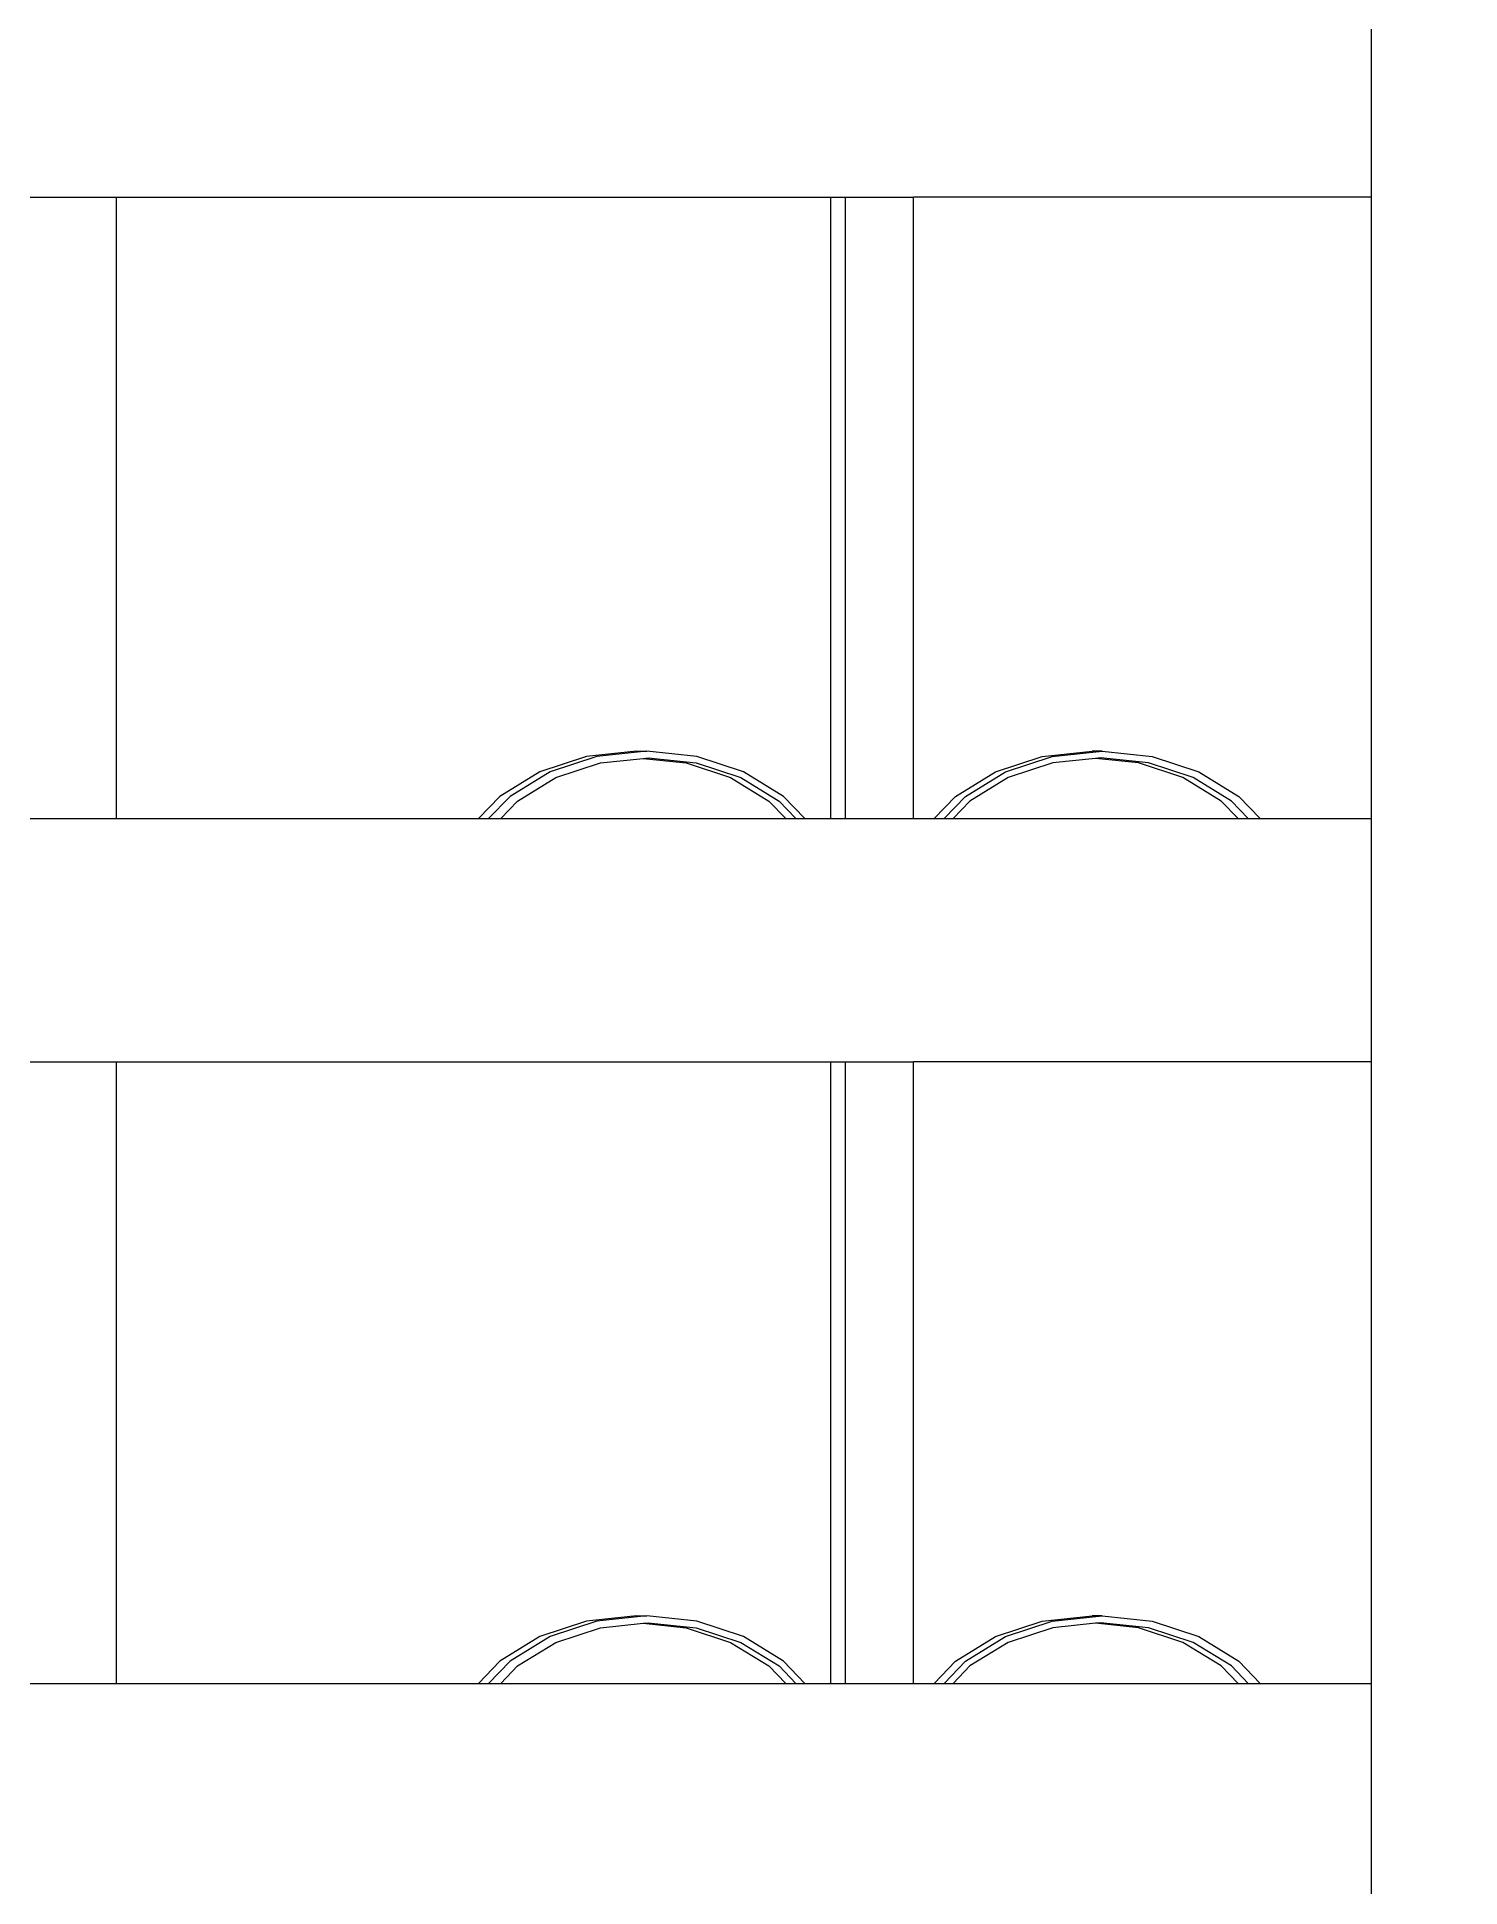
# Model space of a CAD drawing. Header units: millimetres. Extents: x 173236 to 801264, y -94969 to 615039.
# Drawn here: x 549777.8 to 550044.6, y -4203.1 to -3856.3 of the extents above; entities that cross this region are included whole.
import ezdxf

# ---------------------------------------------------------------- set-up
doc = ezdxf.new("R2010")
doc.units = ezdxf.units.MM
doc.header["$MEASUREMENT"] = 0
doc.header["$PDMODE"] = 2
for name, color, linetype in [('VOX-A-ANNO-DIMS', 160, 'Continuous'), ('VOX-A-STAIRS-STEPS', 140, 'Continuous'), ('VOX-A-WALL-PATT', 233, 'Continuous')]:
    doc.layers.add(name, color=color, linetype=linetype)
doc.styles.add('1.5 mm Rotis Annotative', font='', dxfattribs={"height": 1.5})
doc.styles.get('1.5 mm Rotis Annotative').set_extended_font_data('Rotis Sans Serif')
doc.dimstyles.new('1.5 mm Rotis Annotative', dxfattribs={"dimtxt": 1.5, "dimasz": 1, "dimexe": 1.5, "dimexo": 0, "dimgap": 1, "dimtad": 1, "dimdec": 0, "dimrnd": 5, "dimzin": 0, "dimdsep": 46, "dimtxsty": '1.5 mm Rotis Annotative', "dimblk": 'ARCHTICK', "dimcen": 0.09, "dimdle": 1, "dimadec": 0, "dimazin": 0, "dimtfac": 1, "dimtdec": 0, "dimtofl": 0, "dimtmove": 1, "dimatfit": 3, "dimfxl": 2, "dimfxlon": 1, "dimtolj": 1, "dimtzin": 0, "dimarcsym": 0})

# ---------------------------------------------------------------- blocks, each defined once
blk = doc.blocks.new('SS')
at = {"layer": 'VOX-A-WALL-PATT'}
for p, q in [((292457.42, -2157.54), (292457.42, -3206.03)), ((292457.42, -2632.42), (292457.42, -2790.71)), ((292457.42, -2632.42), (292541.22, -2632.42)), ((292541.22, -2746.2), (292541.22, -2632.42)), ((292553.68, -2632.42), (292541.22, -2632.42)), ((292553.68, -2746.2), (292553.68, -2632.42)), ((292556.33, -2632.42), (292553.68, -2632.42)), ((292556.33, -2746.2), (292556.33, -2632.42)), ((292687.11, -2632.42), (292556.33, -2632.42)), ((292687.11, -2746.2), (292687.11, -2632.42)), ((292712.94, -2632.42), (292687.11, -2632.42)), ((292497.52, -2734.8), (292488.99, -2737.63)), ((292490.05, -2738.7), (292498.21, -2736)), ((292491.9, -2738.7), (292500.06, -2736)), ((292506.68, -2733.84), (292497.52, -2734.8)), ((292498.21, -2736), (292506.97, -2735.08)), ((292500.06, -2736), (292507.89, -2735.17)), ((292506.68, -2733.84), (292508.53, -2733.84)), ((292515.84, -2734.8), (292506.68, -2733.84)), ((292506.97, -2735.08), (292507.89, -2735.17)), ((292507.89, -2735.17), (292515.72, -2736)), ((292517.69, -2734.8), (292508.53, -2733.84)), ((292515.72, -2736), (292523.88, -2738.7)), ((292524.37, -2737.63), (292515.84, -2734.8)), ((292526.22, -2737.63), (292517.69, -2734.8)), ((292572.35, -2737.63), (292580.88, -2734.8)), ((292581, -2736), (292572.83, -2738.7)), ((292582.85, -2736), (292574.69, -2738.7)), ((292580.88, -2734.8), (292590.04, -2733.84)), ((292589.75, -2735.08), (292581, -2736)), ((292590.68, -2735.17), (292582.85, -2736)), ((292590.68, -2735.17), (292589.75, -2735.08)), ((292590.04, -2733.84), (292599.2, -2734.8)), ((292591.89, -2733.84), (292590.04, -2733.84)), ((292598.51, -2736), (292590.68, -2735.17)), ((292591.89, -2733.84), (292601.05, -2734.8)), ((292606.67, -2738.7), (292598.51, -2736)), ((292599.2, -2734.8), (292607.73, -2737.63)), ((292601.05, -2734.8), (292609.58, -2737.63)), ((292488.99, -2737.63), (292481.66, -2742.12)), ((292483.04, -2743), (292490.05, -2738.7)), ((292484.89, -2743), (292491.9, -2738.7)), ((292523.88, -2738.7), (292530.89, -2743)), ((292531.7, -2742.12), (292524.37, -2737.63)), ((292533.55, -2742.12), (292526.22, -2737.63)), ((292565.02, -2742.12), (292572.35, -2737.63)), ((292572.83, -2738.7), (292565.83, -2743)), ((292574.69, -2738.7), (292567.68, -2743)), ((292613.68, -2743), (292606.67, -2738.7)), ((292607.73, -2737.63), (292615.06, -2742.12)), ((292609.58, -2737.63), (292616.91, -2742.12)), ((292481.66, -2742.12), (292477.75, -2746.2)), ((292535.61, -2746.2), (292531.7, -2742.12)), ((292537.46, -2746.2), (292533.55, -2742.12)), ((292561.11, -2746.2), (292565.02, -2742.12)), ((292615.06, -2742.12), (292618.97, -2746.2)), ((292616.91, -2742.12), (292620.82, -2746.2)), ((292479.97, -2746.2), (292483.04, -2743)), ((292481.82, -2746.2), (292484.89, -2743)), ((292530.89, -2743), (292533.96, -2746.2)), ((292565.83, -2743), (292562.76, -2746.2)), ((292567.68, -2743), (292564.61, -2746.2)), ((292616.75, -2746.2), (292613.68, -2743)), ((292541.22, -2746.2), (292457.42, -2746.2)), ((292553.68, -2746.2), (292541.22, -2746.2)), ((292556.33, -2746.2), (292553.68, -2746.2)), ((292687.11, -2746.2), (292556.33, -2746.2)), ((292712.94, -2746.2), (292687.11, -2746.2)), ((292457.42, -2790.71), (292541.22, -2790.71)), ((292541.22, -2904.49), (292541.22, -2790.71)), ((292553.68, -2790.71), (292541.22, -2790.71)), ((292553.68, -2904.49), (292553.68, -2790.71)), ((292556.33, -2790.71), (292553.68, -2790.71)), ((292556.33, -2904.49), (292556.33, -2790.71)), ((292687.11, -2790.71), (292556.33, -2790.71)), ((292687.11, -2904.49), (292687.11, -2790.71)), ((292712.94, -2790.71), (292687.11, -2790.71)), ((292497.52, -2893.09), (292488.99, -2895.92)), ((292490.05, -2896.99), (292498.21, -2894.29)), ((292491.9, -2896.99), (292500.06, -2894.29)), ((292506.68, -2892.13), (292497.52, -2893.09)), ((292498.21, -2894.29), (292506.97, -2893.37)), ((292500.06, -2894.29), (292507.89, -2893.46)), ((292506.68, -2892.13), (292508.53, -2892.13)), ((292515.84, -2893.09), (292506.68, -2892.13)), ((292506.97, -2893.37), (292507.89, -2893.46)), ((292507.89, -2893.46), (292515.72, -2894.29)), ((292517.69, -2893.09), (292508.53, -2892.13)), ((292515.72, -2894.29), (292523.88, -2896.99)), ((292524.37, -2895.92), (292515.84, -2893.09)), ((292526.22, -2895.92), (292517.69, -2893.09)), ((292572.35, -2895.92), (292580.88, -2893.09)), ((292581, -2894.29), (292572.83, -2896.99)), ((292582.85, -2894.29), (292574.69, -2896.99)), ((292580.88, -2893.09), (292590.04, -2892.13)), ((292589.75, -2893.37), (292581, -2894.29)), ((292590.68, -2893.46), (292582.85, -2894.29)), ((292590.68, -2893.46), (292589.75, -2893.37)), ((292590.04, -2892.13), (292599.2, -2893.09)), ((292591.89, -2892.13), (292590.04, -2892.13)), ((292598.51, -2894.29), (292590.68, -2893.46)), ((292591.89, -2892.13), (292601.05, -2893.09)), ((292606.67, -2896.99), (292598.51, -2894.29)), ((292599.2, -2893.09), (292607.73, -2895.92)), ((292601.05, -2893.09), (292609.58, -2895.92)), ((292488.99, -2895.92), (292481.66, -2900.41)), ((292483.04, -2901.29), (292490.05, -2896.99)), ((292484.89, -2901.29), (292491.9, -2896.99)), ((292523.88, -2896.99), (292530.89, -2901.29)), ((292531.7, -2900.41), (292524.37, -2895.92)), ((292533.55, -2900.41), (292526.22, -2895.92)), ((292565.02, -2900.41), (292572.35, -2895.92)), ((292572.83, -2896.99), (292565.83, -2901.29)), ((292574.69, -2896.99), (292567.68, -2901.29)), ((292613.68, -2901.29), (292606.67, -2896.99)), ((292607.73, -2895.92), (292615.06, -2900.41)), ((292609.58, -2895.92), (292616.91, -2900.41)), ((292481.66, -2900.41), (292477.75, -2904.49)), ((292479.97, -2904.49), (292483.04, -2901.29)), ((292481.82, -2904.49), (292484.89, -2901.29)), ((292530.89, -2901.29), (292533.96, -2904.49)), ((292535.61, -2904.49), (292531.7, -2900.41)), ((292537.46, -2904.49), (292533.55, -2900.41)), ((292561.11, -2904.49), (292565.02, -2900.41)), ((292565.83, -2901.29), (292562.76, -2904.49)), ((292567.68, -2901.29), (292564.61, -2904.49)), ((292616.75, -2904.49), (292613.68, -2901.29)), ((292615.06, -2900.41), (292618.97, -2904.49)), ((292616.91, -2900.41), (292620.82, -2904.49)), ((292541.22, -2904.49), (292457.42, -2904.49)), ((292553.68, -2904.49), (292541.22, -2904.49)), ((292556.33, -2904.49), (292553.68, -2904.49)), ((292687.11, -2904.49), (292556.33, -2904.49)), ((292712.94, -2904.49), (292687.11, -2904.49))]:
    blk.add_line(p, q, dxfattribs=at)
blk = doc.blocks.new('_ArchTick')
at = {"color": 0, "linetype": 'ByBlock', "const_width": 0.15}
blk.add_lwpolyline([(-0.5, -0.5), (0.5, 0.5)], dxfattribs=at)
blk = doc.blocks.new('*D661')
at = {"layer": 'Defpoints', "color": 0, "transparency": 16777216}
for p in [(537437.71, -1723.82), (553695.97, -1723.82), (547999.44, -4473.82)]:
    blk.add_point(p, dxfattribs=at)
at = {"layer": 'VOX-A-ANNO-DIMS', "color": 0, "lineweight": -2, "transparency": 16777216}
for p, q in [((537437.71, -4573.82), (537437.71, -1623.82)), ((537637.71, -1723.82), (537287.71, -1723.82)), ((537637.71, -4473.82), (537287.71, -4473.82))]:
    blk.add_line(p, q, dxfattribs=at)
at = {"layer": 'VOX-A-ANNO-DIMS', "color": 0, "lineweight": -2, "transparency": 16777216, "xscale": 100, "yscale": 100, "zscale": 100}
for p, rotation in [((537437.71, -1723.82), 90), ((537437.71, -4473.82), 270)]:
    blk.add_blockref('_ArchTick', p, dxfattribs=dict(at, rotation=rotation))
at = {"layer": 'VOX-A-ANNO-DIMS', "color": 0, "transparency": 16777216, "insert": (537261.51, -3098.82), "char_height": 150, "attachment_point": 5, "rotation": 90, "style": '1.5 mm Rotis Annotative'}
blk.add_mtext('\\A1;2750', dxfattribs=at)
blk = doc.blocks.new('*D665')
at = {"layer": 'Defpoints', "color": 0, "transparency": 16777216}
for p in [(641539.18, 61543.32), (642299.94, 61543.32), (642299.94, 61417.89), (536630.73, -523.82), (560469.09, -523.82), (547516.89, -20473.82)]:
    blk.add_point(p, dxfattribs=at)
at = {"layer": 'VOX-A-ANNO-DIMS', "color": 0, "lineweight": -2, "transparency": 16777216}
for p, q in [((641539.18, 61543.32), (641539.18, 61267.89)), ((642299.94, 61543.32), (642299.94, 61267.89)), ((641439.18, 61417.89), (642399.94, 61417.89)), ((536630.73, -20573.82), (536630.73, -423.82)), ((536830.73, -523.82), (536480.73, -523.82)), ((536830.73, -20473.82), (536480.73, -20473.82))]:
    blk.add_line(p, q, dxfattribs=at)
at = {"layer": 'VOX-A-ANNO-DIMS', "color": 0, "lineweight": -2, "transparency": 16777216, "xscale": 100, "yscale": 100, "zscale": 100}
for p, rotation in [((641539.18, 61417.89), 180), ((536630.73, -523.82), 90), ((536630.73, -20473.82), 270)]:
    blk.add_blockref('_ArchTick', p, dxfattribs=dict(at, rotation=rotation))
blk.add_blockref('_ArchTick', (642299.94, 61417.89), dxfattribs=at)
at = {"layer": 'VOX-A-ANNO-DIMS', "color": 0, "transparency": 16777216, "insert": (641919.56, 61594.09), "char_height": 150, "attachment_point": 5, "style": '1.5 mm Rotis Annotative'}
blk.add_mtext('\\A1;760', dxfattribs=at)
at = {"layer": 'VOX-A-ANNO-DIMS', "color": 0, "transparency": 16777216, "insert": (536454.54, -10498.82), "char_height": 150, "attachment_point": 5, "rotation": 90, "style": '1.5 mm Rotis Annotative'}
blk.add_mtext('\\A1;19950', dxfattribs=at)

msp = doc.modelspace()

# ---------------------------------------------------------------- block references
at = {"layer": 'VOX-A-STAIRS-STEPS', "xscale": -1.024232788984593, "yscale": 1.024232788984593, "zscale": 1.024232788984593}
msp.add_blockref('SS', (849572.41, -1190.1), dxfattribs=at)

# ---------------------------------------------------------------- dimensions: what is measured, and where the dimension line sits
at = {"layer": 'VOX-A-ANNO-DIMS'}
for base, p1, p2, picture, middle in [((536630.73, -523.82), (547516.89, -20473.82), (560469.09, -523.82), '*D665', (536454.54, -10498.82)), ((537437.71, -1723.82), (547999.44, -4473.82), (553695.97, -1723.82), '*D661', (537261.51, -3098.82))]:
    dim = msp.add_linear_dim(base=base, p1=p1, p2=p2, angle=270, dimstyle='1.5 mm Rotis Annotative', dxfattribs=at)
    dim.commit()
    dim.dimension.update_dxf_attribs({"geometry": picture, "text_midpoint": middle})

doc.saveas('drawing.dxf')
